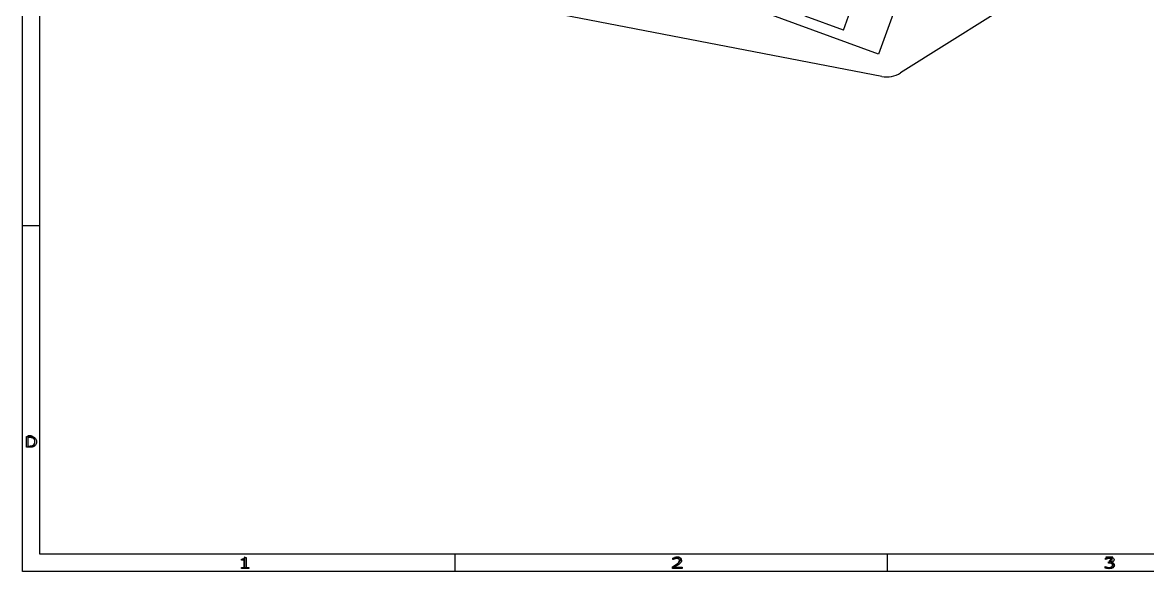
# Model space of a CAD drawing. Header units: millimetres. Extents: x 0 to 277, y 107 to 297.
# Drawn here: x 0.1 to 130.2, y 106.9 to 170.4 of the extents above; entities that cross this region are included whole.
import ezdxf

# ---------------------------------------------------------------- set-up
doc = ezdxf.new("R2010")
doc.units = ezdxf.units.MM
doc.layers.add('Layer_1', color=7, linetype='CONTINUOUS')

msp = doc.modelspace()

# ---------------------------------------------------------------- linework, layer by layer
at = {"layer": 'Layer_1', "color": 7}
for points in [[(0.075, 296.925), (277.0772, 296.925), (277.0772, 106.9178), (0.075, 106.9178)], [(0.075, 296.925), (277.0772, 296.925), (277.0772, 106.9178), (0.075, 106.9178)], [(0.075, 296.925), (277.0772, 296.925), (277.0772, 106.9178), (0.075, 106.9178)], [(2.075, 294.925), (275.0772, 294.925), (275.0772, 108.9178), (2.075, 108.9178)], [(2.075, 294.925), (275.0772, 294.925), (275.0772, 108.9178), (2.075, 108.9178)], [(2.075, 294.925), (275.0772, 294.925), (275.0772, 108.9178), (2.075, 108.9178)], [(103.8295, 179.8809), (99.0413, 166.7252), (85.8856, 171.5135), (90.6738, 184.6692)], [(0.7345, 121.3314), (0.7345, 122.6314), (1.044, 122.6314), (1.2298, 122.5695), (1.3536, 122.4457), (1.4155, 122.3219), (1.4774, 122.0743), (1.4774, 121.8885), (1.4155, 121.6409), (1.3536, 121.5171), (1.2298, 121.3933), (1.044, 121.3314)], [(0.7345, 121.3314), (0.7345, 122.6314), (1.044, 122.6314), (1.2298, 122.5695), (1.3536, 122.4457), (1.4155, 122.3219), (1.4774, 122.0743), (1.4774, 121.8885), (1.4155, 121.6409), (1.3536, 121.5171), (1.2298, 121.3933), (1.044, 121.3314)], [(0.7345, 121.3314), (0.7345, 122.6314), (1.044, 122.6314), (1.2298, 122.5695), (1.3536, 122.4457), (1.4155, 122.3219), (1.4774, 122.0743), (1.4774, 121.8885), (1.4155, 121.6409), (1.3536, 121.5171), (1.2298, 121.3933), (1.044, 121.3314)], [(1.511238, 121.90682)], [(1.511238, 121.90682)], [(1.511238, 121.90682)], [(1.706689, 121.90381)], [(1.706689, 121.90381)], [(1.706689, 121.90381)]]:
    msp.add_lwpolyline(points, close=True, dxfattribs=at)
for points in [[(99.4485, 164.1388), (15.0423, 180.4445)], [(117.3655, 174.4453), (101.6141, 164.5444)], [(94.9967, 169.5009), (90.5802, 171.1084)], [(94.9967, 169.5009), (95.7834, 171.6622)], [(0.075, 146.925), (2.075, 146.925)], [(0.075, 146.925), (2.075, 146.925)], [(0.075, 146.925), (2.075, 146.925)], [(0.873875, 121.27502), (0.518844, 121.27502), (0.518844, 122.53521), (0.870098, 122.53521)], [(0.873875, 121.27502), (0.518844, 121.27502), (0.518844, 122.53521), (0.870098, 122.53521)], [(0.873875, 121.27502), (0.518844, 121.27502), (0.518844, 122.53521), (0.870098, 122.53521)], [(0.881431, 122.39177), (0.705804, 122.39177), (0.705804, 121.41932), (0.881431, 121.41932)], [(0.881431, 122.39177), (0.705804, 122.39177), (0.705804, 121.41932), (0.881431, 121.41932)], [(0.881431, 122.39177), (0.705804, 122.39177), (0.705804, 121.41932), (0.881431, 121.41932)], [(26.263986, 107.2678), (25.379925, 107.2678), (25.379925, 107.39645), (25.719948, 107.39645), (25.719948, 108.24109), (25.379925, 108.24109), (25.379925, 108.35619)], [(26.263986, 107.2678), (25.379925, 107.2678), (25.379925, 107.39645), (25.719948, 107.39645), (25.719948, 108.24109), (25.379925, 108.24109), (25.379925, 108.35619)], [(26.263986, 107.2678), (25.379925, 107.2678), (25.379925, 107.39645), (25.719948, 107.39645), (25.719948, 108.24109), (25.379925, 108.24109), (25.379925, 108.35619)], [(25.7927, 107.3242), (25.7927, 108.6242), (25.6689, 108.4385), (25.5451, 108.3147), (25.4213, 108.2528)], [(25.7927, 107.3242), (25.7927, 108.6242), (25.6689, 108.4385), (25.5451, 108.3147), (25.4213, 108.2528)], [(25.7927, 107.3242), (25.7927, 108.6242), (25.6689, 108.4385), (25.5451, 108.3147), (25.4213, 108.2528)], [(25.760526, 108.53169), (25.930538, 108.53169), (25.930538, 107.39591), (26.26398, 107.39591), (26.263986, 107.2678)], [(25.760526, 108.53169), (25.930538, 108.53169), (25.930538, 107.39591), (26.26398, 107.39591), (26.263986, 107.2678)], [(25.760526, 108.53169), (25.930538, 108.53169), (25.930538, 107.39591), (26.26398, 107.39591), (26.263986, 107.2678)], [(50.075, 108.9178), (50.075, 106.9178)], [(50.075, 108.9178), (50.075, 106.9178)], [(50.075, 108.9178), (50.075, 106.9178)], [(75.303146, 108.29786), (75.292176, 108.29786), (75.292176, 108.47559)], [(75.303146, 108.29786), (75.292176, 108.29786), (75.292176, 108.47559)], [(75.303146, 108.29786), (75.292176, 108.29786), (75.292176, 108.47559)], [(75.4213, 108.5004), (75.4832, 108.5623), (75.607, 108.6242), (75.9165, 108.6242), (76.0404, 108.5623), (76.1023, 108.5004), (76.1642, 108.3766), (76.1642, 108.2528), (76.1023, 108.0671), (75.3594, 107.3242), (76.1642, 107.3242)], [(75.4213, 108.5004), (75.4832, 108.5623), (75.607, 108.6242), (75.9165, 108.6242), (76.0404, 108.5623), (76.1023, 108.5004), (76.1642, 108.3766), (76.1642, 108.2528), (76.1023, 108.0671), (75.3594, 107.3242), (76.1642, 107.3242)], [(75.4213, 108.5004), (75.4832, 108.5623), (75.607, 108.6242), (75.9165, 108.6242), (76.0404, 108.5623), (76.1023, 108.5004), (76.1642, 108.3766), (76.1642, 108.2528), (76.1023, 108.0671), (75.3594, 107.3242), (76.1642, 107.3242)], [(100.075, 108.9178), (100.075, 106.9178)], [(100.075, 108.9178), (100.075, 106.9178)], [(100.075, 108.9178), (100.075, 106.9178)], [(125.31631, 108.29756), (125.30531, 108.29756), (125.30531, 108.47444)], [(125.31631, 108.29756), (125.30531, 108.29756), (125.30531, 108.47444)], [(125.31631, 108.29756), (125.30531, 108.29756), (125.30531, 108.47444)], [(125.3594, 108.6242), (126.1642, 108.6242), (125.7308, 108.129), (125.9165, 108.129), (126.0404, 108.0671), (126.1023, 108.0051), (126.1642, 107.8813), (126.1642, 107.5718), (126.1023, 107.448), (126.0404, 107.3861), (125.9165, 107.3242), (125.5451, 107.3242), (125.4213, 107.3861), (125.3594, 107.448)], [(125.3594, 108.6242), (126.1642, 108.6242), (125.7308, 108.129), (125.9165, 108.129), (126.0404, 108.0671), (126.1023, 108.0051), (126.1642, 107.8813), (126.1642, 107.5718), (126.1023, 107.448), (126.0404, 107.3861), (125.9165, 107.3242), (125.5451, 107.3242), (125.4213, 107.3861), (125.3594, 107.448)], [(125.3594, 108.6242), (126.1642, 108.6242), (125.7308, 108.129), (125.9165, 108.129), (126.0404, 108.0671), (126.1023, 108.0051), (126.1642, 107.8813), (126.1642, 107.5718), (126.1023, 107.448), (126.0404, 107.3861), (125.9165, 107.3242), (125.5451, 107.3242), (125.4213, 107.3861), (125.3594, 107.448)], [(125.73416, 107.88155), (125.63546, 107.88155), (125.63546, 108.02204), (125.71226, 108.02204)], [(125.73416, 107.88155), (125.63546, 107.88155), (125.63546, 108.02204), (125.71226, 108.02204)], [(125.73416, 107.88155), (125.63546, 107.88155), (125.63546, 108.02204), (125.71226, 108.02204)], [(26.1642, 107.3242), (25.4213, 107.3242)], [(26.1642, 107.3242), (25.4213, 107.3242)], [(26.1642, 107.3242), (25.4213, 107.3242)], [(76.357219, 107.2678), (75.251593, 107.2678), (75.251593, 107.44469)], [(76.357219, 107.2678), (75.251593, 107.2678), (75.251593, 107.44469)], [(76.357219, 107.2678), (75.251593, 107.2678), (75.251593, 107.44469)], [(75.478643, 107.41263), (76.357221, 107.41263), (76.357219, 107.2678)], [(75.478643, 107.41263), (76.357221, 107.41263), (76.357219, 107.2678)], [(75.478643, 107.41263), (76.357221, 107.41263), (76.357219, 107.2678)], [(125.2581, 107.32123), (125.2581, 107.49812), (125.2746, 107.49812)], [(125.2581, 107.32123), (125.2581, 107.49812), (125.2746, 107.49812)], [(125.2581, 107.32123), (125.2581, 107.49812), (125.2746, 107.49812)], [(125.97772, 107.96832), (125.97772, 107.95652)], [(125.97772, 107.96832), (125.97772, 107.95652)], [(125.97772, 107.96832), (125.97772, 107.95652)], [(126.21354, 107.87442), (126.21353, 107.87463)], [(126.21354, 107.87442), (126.21353, 107.87463)], [(126.21354, 107.87442), (126.21353, 107.87463)]]:
    msp.add_lwpolyline(points, dxfattribs=at)
for points in [[(99.4485, 164.1388), (100.195682, 163.994456), (100.969798, 164.139442), (101.6141, 164.5444)], [(0.870098, 122.53521), (1.007327, 122.53521), (1.116228, 122.526177), (1.196803, 122.50811)], [(0.870098, 122.53521), (1.007327, 122.53521), (1.116228, 122.526177), (1.196803, 122.50811)], [(0.870098, 122.53521), (1.007327, 122.53521), (1.116228, 122.526177), (1.196803, 122.50811)], [(1.105214, 122.37487), (1.042894, 122.386137), (0.9683, 122.39177), (0.881431, 122.39177)], [(1.105214, 122.37487), (1.042894, 122.386137), (0.9683, 122.39177), (0.881431, 122.39177)], [(1.105214, 122.37487), (1.042894, 122.386137), (0.9683, 122.39177), (0.881431, 122.39177)], [(1.281786, 122.31647), (1.226393, 122.34467), (1.167535, 122.364137), (1.105214, 122.37487)], [(1.281786, 122.31647), (1.226393, 122.34467), (1.167535, 122.364137), (1.105214, 122.37487)], [(1.281786, 122.31647), (1.226393, 122.34467), (1.167535, 122.364137), (1.105214, 122.37487)], [(1.196803, 122.50811), (1.278007, 122.490643), (1.346621, 122.466377), (1.402646, 122.43531)], [(1.196803, 122.50811), (1.278007, 122.490643), (1.346621, 122.466377), (1.402646, 122.43531)], [(1.196803, 122.50811), (1.278007, 122.490643), (1.346621, 122.466377), (1.402646, 122.43531)], [(1.453636, 122.15651), (1.415236, 122.224217), (1.357953, 122.277537), (1.281786, 122.31647)], [(1.453636, 122.15651), (1.415236, 122.224217), (1.357953, 122.277537), (1.281786, 122.31647)], [(1.453636, 122.15651), (1.415236, 122.224217), (1.357953, 122.277537), (1.281786, 122.31647)], [(1.402646, 122.43531), (1.498328, 122.38171), (1.572922, 122.310333), (1.626429, 122.22118)], [(1.402646, 122.43531), (1.498328, 122.38171), (1.572922, 122.310333), (1.626429, 122.22118)], [(1.402646, 122.43531), (1.498328, 122.38171), (1.572922, 122.310333), (1.626429, 122.22118)], [(1.185472, 121.29872), (1.106786, 121.28292), (1.00292, 121.27502), (0.873875, 121.27502)], [(1.185472, 121.29872), (1.106786, 121.28292), (1.00292, 121.27502), (0.873875, 121.27502)], [(1.185472, 121.29872), (1.106786, 121.28292), (1.00292, 121.27502), (0.873875, 121.27502)], [(0.881431, 121.41932), (0.971448, 121.41932), (1.04982, 121.425253), (1.116545, 121.43712)], [(0.881431, 121.41932), (0.971448, 121.41932), (1.04982, 121.425253), (1.116545, 121.43712)], [(0.881431, 121.41932), (0.971448, 121.41932), (1.04982, 121.425253), (1.116545, 121.43712)], [(1.116545, 121.43712), (1.1839, 121.448987), (1.24559, 121.470987), (1.301615, 121.50312)], [(1.116545, 121.43712), (1.1839, 121.448987), (1.24559, 121.470987), (1.301615, 121.50312)], [(1.116545, 121.43712), (1.1839, 121.448987), (1.24559, 121.470987), (1.301615, 121.50312)], [(1.400757, 121.37572), (1.33655, 121.340187), (1.264789, 121.31452), (1.185472, 121.29872)], [(1.400757, 121.37572), (1.33655, 121.340187), (1.264789, 121.31452), (1.185472, 121.29872)], [(1.400757, 121.37572), (1.33655, 121.340187), (1.264789, 121.31452), (1.185472, 121.29872)], [(1.301615, 121.50312), (1.371488, 121.543187), (1.423736, 121.595943), (1.458358, 121.66139)], [(1.301615, 121.50312), (1.371488, 121.543187), (1.423736, 121.595943), (1.458358, 121.66139)], [(1.301615, 121.50312), (1.371488, 121.543187), (1.423736, 121.595943), (1.458358, 121.66139)], [(1.622652, 121.59238), (1.567259, 121.499287), (1.493294, 121.427067), (1.400757, 121.37572)], [(1.622652, 121.59238), (1.567259, 121.499287), (1.493294, 121.427067), (1.400757, 121.37572)], [(1.622652, 121.59238), (1.567259, 121.499287), (1.493294, 121.427067), (1.400757, 121.37572)], [(1.511236, 121.90684), (1.511236, 122.00558), (1.492036, 122.088803), (1.453636, 122.15651)], [(1.511236, 121.90684), (1.511236, 122.00558), (1.492036, 122.088803), (1.453636, 122.15651)], [(1.511236, 121.90684), (1.511236, 122.00558), (1.492036, 122.088803), (1.453636, 122.15651)], [(1.458358, 121.66139), (1.493611, 121.726857), (1.511238, 121.808667), (1.511238, 121.90682)], [(1.458358, 121.66139), (1.493611, 121.726857), (1.511238, 121.808667), (1.511238, 121.90682)], [(1.458358, 121.66139), (1.493611, 121.726857), (1.511238, 121.808667), (1.511238, 121.90682)], [(1.706692, 121.90384), (1.706692, 121.7893), (1.678679, 121.68548), (1.622652, 121.59238)], [(1.706692, 121.90384), (1.706692, 121.7893), (1.678679, 121.68548), (1.622652, 121.59238)], [(1.706692, 121.90384), (1.706692, 121.7893), (1.678679, 121.68548), (1.622652, 121.59238)], [(1.626429, 122.22118), (1.679936, 122.132033), (1.706689, 122.026243), (1.706689, 121.90381)], [(1.626429, 122.22118), (1.679936, 122.132033), (1.706689, 122.026243), (1.706689, 121.90381)], [(1.626429, 122.22118), (1.679936, 122.132033), (1.706689, 122.026243), (1.706689, 121.90381)], [(25.379925, 108.35619), (25.425992, 108.35619), (25.47535, 108.358857), (25.527999, 108.36419)], [(25.379925, 108.35619), (25.425992, 108.35619), (25.47535, 108.358857), (25.527999, 108.36419)], [(25.379925, 108.35619), (25.425992, 108.35619), (25.47535, 108.358857), (25.527999, 108.36419)], [(25.527999, 108.36419), (25.580646, 108.37019), (25.620498, 108.378923), (25.647556, 108.39039)], [(25.527999, 108.36419), (25.580646, 108.37019), (25.620498, 108.378923), (25.647556, 108.39039)], [(25.527999, 108.36419), (25.580646, 108.37019), (25.620498, 108.378923), (25.647556, 108.39039)], [(25.647556, 108.39039), (25.681189, 108.404523), (25.707513, 108.42229), (25.726526, 108.44369)], [(25.647556, 108.39039), (25.681189, 108.404523), (25.707513, 108.42229), (25.726526, 108.44369)], [(25.647556, 108.39039), (25.681189, 108.404523), (25.707513, 108.42229), (25.726526, 108.44369)], [(25.726526, 108.44369), (25.746273, 108.46569), (25.757606, 108.495023), (25.760526, 108.53169)], [(25.726526, 108.44369), (25.746273, 108.46569), (25.757606, 108.495023), (25.760526, 108.53169)], [(25.726526, 108.44369), (25.746273, 108.46569), (25.757606, 108.495023), (25.760526, 108.53169)], [(75.292176, 108.47559), (75.344096, 108.495323), (75.413198, 108.51339), (75.499481, 108.52979)], [(75.292176, 108.47559), (75.344096, 108.495323), (75.413198, 108.51339), (75.499481, 108.52979)], [(75.292176, 108.47559), (75.344096, 108.495323), (75.413198, 108.51339), (75.499481, 108.52979)], [(75.530194, 108.38076), (75.452683, 108.362693), (75.377001, 108.33506), (75.303146, 108.29786)], [(75.530194, 108.38076), (75.452683, 108.362693), (75.377001, 108.33506), (75.303146, 108.29786)], [(75.530194, 108.38076), (75.452683, 108.362693), (75.377001, 108.33506), (75.303146, 108.29786)], [(75.499481, 108.52979), (75.586498, 108.54619), (75.67059, 108.55439), (75.751757, 108.55439)], [(75.499481, 108.52979), (75.586498, 108.54619), (75.67059, 108.55439), (75.751757, 108.55439)], [(75.499481, 108.52979), (75.586498, 108.54619), (75.67059, 108.55439), (75.751757, 108.55439)], [(75.746274, 108.40786), (75.679734, 108.40786), (75.607707, 108.398827), (75.530194, 108.38076)], [(75.746274, 108.40786), (75.679734, 108.40786), (75.607707, 108.398827), (75.530194, 108.38076)], [(75.746274, 108.40786), (75.679734, 108.40786), (75.607707, 108.398827), (75.530194, 108.38076)], [(75.698011, 107.74852), (75.838408, 107.853467), (75.934566, 107.93669), (75.986483, 107.99819)], [(75.698011, 107.74852), (75.838408, 107.853467), (75.934566, 107.93669), (75.986483, 107.99819)], [(75.698011, 107.74852), (75.838408, 107.853467), (75.934566, 107.93669), (75.986483, 107.99819)], [(75.979903, 108.35196), (75.92433, 108.389227), (75.846453, 108.40786), (75.746274, 108.40786)], [(75.979903, 108.35196), (75.92433, 108.389227), (75.846453, 108.40786), (75.746274, 108.40786)], [(75.979903, 108.35196), (75.92433, 108.389227), (75.846453, 108.40786), (75.746274, 108.40786)], [(75.751757, 108.55439), (75.91921, 108.55439), (76.050466, 108.523057), (76.145527, 108.46039)], [(75.751757, 108.55439), (75.91921, 108.55439), (76.050466, 108.523057), (76.145527, 108.46039)], [(75.751757, 108.55439), (75.91921, 108.55439), (76.050466, 108.523057), (76.145527, 108.46039)], [(76.064363, 108.19878), (76.064363, 108.264247), (76.03621, 108.315307), (75.979903, 108.35196)], [(76.064363, 108.19878), (76.064363, 108.264247), (76.03621, 108.315307), (75.979903, 108.35196)], [(76.064363, 108.19878), (76.064363, 108.264247), (76.03621, 108.315307), (75.979903, 108.35196)], [(75.986483, 107.99819), (76.038403, 108.060257), (76.064363, 108.12712), (76.064363, 108.19878)], [(75.986483, 107.99819), (76.038403, 108.060257), (76.064363, 108.12712), (76.064363, 108.19878)], [(75.986483, 107.99819), (76.038403, 108.060257), (76.064363, 108.12712), (76.064363, 108.19878)], [(76.145527, 108.46039), (76.240587, 108.398323), (76.288117, 108.313973), (76.288117, 108.20734)], [(76.145527, 108.46039), (76.240587, 108.398323), (76.288117, 108.313973), (76.288117, 108.20734)], [(76.145527, 108.46039), (76.240587, 108.398323), (76.288117, 108.313973), (76.288117, 108.20734)], [(76.263987, 108.07277), (76.248634, 108.03157), (76.2256, 107.992357), (76.194887, 107.95513)], [(76.263987, 108.07277), (76.248634, 108.03157), (76.2256, 107.992357), (76.194887, 107.95513)], [(76.263987, 108.07277), (76.248634, 108.03157), (76.2256, 107.992357), (76.194887, 107.95513)], [(76.288117, 108.20734), (76.288117, 108.159407), (76.280074, 108.11455), (76.263987, 108.07277)], [(76.288117, 108.20734), (76.288117, 108.159407), (76.280074, 108.11455), (76.263987, 108.07277)], [(76.288117, 108.20734), (76.288117, 108.159407), (76.280074, 108.11455), (76.263987, 108.07277)], [(125.30531, 108.47444), (125.357243, 108.494173), (125.426343, 108.51224), (125.51261, 108.52864)], [(125.30531, 108.47444), (125.357243, 108.494173), (125.426343, 108.51224), (125.51261, 108.52864)], [(125.30531, 108.47444), (125.357243, 108.494173), (125.426343, 108.51224), (125.51261, 108.52864)], [(125.53787, 108.37876), (125.45963, 108.35956), (125.385777, 108.332493), (125.31631, 108.29756)], [(125.53787, 108.37876), (125.45963, 108.35956), (125.385777, 108.332493), (125.31631, 108.29756)], [(125.53787, 108.37876), (125.45963, 108.35956), (125.385777, 108.332493), (125.31631, 108.29756)], [(125.51261, 108.52864), (125.59963, 108.545573), (125.683723, 108.55404), (125.76489, 108.55404)], [(125.51261, 108.52864), (125.59963, 108.545573), (125.683723, 108.55404), (125.76489, 108.55404)], [(125.51261, 108.52864), (125.59963, 108.545573), (125.683723, 108.55404), (125.76489, 108.55404)], [(125.75943, 108.40756), (125.689963, 108.40756), (125.61611, 108.39796), (125.53787, 108.37876)], [(125.75943, 108.40756), (125.689963, 108.40756), (125.61611, 108.39796), (125.53787, 108.37876)], [(125.75943, 108.40756), (125.689963, 108.40756), (125.61611, 108.39796), (125.53787, 108.37876)], [(125.71226, 108.02204), (125.823407, 108.02204), (125.911887, 108.039807), (125.9777, 108.07534)], [(125.71226, 108.02204), (125.823407, 108.02204), (125.911887, 108.039807), (125.9777, 108.07534)], [(125.71226, 108.02204), (125.823407, 108.02204), (125.911887, 108.039807), (125.9777, 108.07534)], [(125.88119, 108.39956), (125.84539, 108.404893), (125.804803, 108.40756), (125.75943, 108.40756)], [(125.88119, 108.39956), (125.84539, 108.404893), (125.804803, 108.40756), (125.75943, 108.40756)], [(125.88119, 108.39956), (125.84539, 108.404893), (125.804803, 108.40756), (125.75943, 108.40756)], [(125.76489, 108.55404), (125.844597, 108.55404), (125.914793, 108.548407), (125.97548, 108.53714)], [(125.76489, 108.55404), (125.844597, 108.55404), (125.914793, 108.548407), (125.97548, 108.53714)], [(125.76489, 108.55404), (125.844597, 108.55404), (125.914793, 108.548407), (125.97548, 108.53714)], [(125.9821, 108.36906), (125.950633, 108.383727), (125.916997, 108.393893), (125.88119, 108.39956)], [(125.9821, 108.36906), (125.950633, 108.383727), (125.916997, 108.393893), (125.88119, 108.39956)], [(125.9821, 108.36906), (125.950633, 108.383727), (125.916997, 108.393893), (125.88119, 108.39956)], [(125.97548, 108.53714), (126.036147, 108.525873), (126.09099, 108.507807), (126.14001, 108.48294)], [(125.97548, 108.53714), (126.036147, 108.525873), (126.09099, 108.507807), (126.14001, 108.48294)], [(125.97548, 108.53714), (126.036147, 108.525873), (126.09099, 108.507807), (126.14001, 108.48294)], [(125.9777, 108.07534), (126.044233, 108.111473), (126.0775, 108.163947), (126.0775, 108.23276)], [(125.9777, 108.07534), (126.044233, 108.111473), (126.0775, 108.163947), (126.0775, 108.23276)], [(125.9777, 108.07534), (126.044233, 108.111473), (126.0775, 108.163947), (126.0775, 108.23276)], [(126.20367, 108.06652), (126.14007, 108.014587), (126.064753, 107.981853), (125.97772, 107.96832)], [(126.20367, 108.06652), (126.14007, 108.014587), (126.064753, 107.981853), (125.97772, 107.96832)], [(126.20367, 108.06652), (126.14007, 108.014587), (126.064753, 107.981853), (125.97772, 107.96832)], [(126.0523, 108.31236), (126.0355, 108.335493), (126.0121, 108.354393), (125.9821, 108.36906)], [(126.0523, 108.31236), (126.0355, 108.335493), (126.0121, 108.354393), (125.9821, 108.36906)], [(126.0523, 108.31236), (126.0355, 108.335493), (126.0121, 108.354393), (125.9821, 108.36906)], [(126.0775, 108.23276), (126.0775, 108.263227), (126.0691, 108.28976), (126.0523, 108.31236)], [(126.0775, 108.23276), (126.0775, 108.263227), (126.0691, 108.28976), (126.0523, 108.31236)], [(126.0775, 108.23276), (126.0775, 108.263227), (126.0691, 108.28976), (126.0523, 108.31236)], [(126.14001, 108.48294), (126.192677, 108.455873), (126.23253, 108.42314), (126.25957, 108.38474)], [(126.14001, 108.48294), (126.192677, 108.455873), (126.23253, 108.42314), (126.25957, 108.38474)], [(126.14001, 108.48294), (126.192677, 108.455873), (126.23253, 108.42314), (126.25957, 108.38474)], [(126.30017, 108.25017), (126.30017, 108.18021), (126.268003, 108.118993), (126.20367, 108.06652)], [(126.30017, 108.25017), (126.30017, 108.18021), (126.268003, 108.118993), (126.20367, 108.06652)], [(126.30017, 108.25017), (126.30017, 108.18021), (126.268003, 108.118993), (126.20367, 108.06652)], [(126.25957, 108.38474), (126.286637, 108.346407), (126.30017, 108.30155), (126.30017, 108.25017)], [(126.25957, 108.38474), (126.286637, 108.346407), (126.30017, 108.30155), (126.30017, 108.25017)], [(126.25957, 108.38474), (126.286637, 108.346407), (126.30017, 108.30155), (126.30017, 108.25017)], [(75.251593, 107.44469), (75.328372, 107.49549), (75.405152, 107.54627), (75.481932, 107.59703)], [(75.251593, 107.44469), (75.328372, 107.49549), (75.405152, 107.54627), (75.481932, 107.59703)], [(75.251593, 107.44469), (75.328372, 107.49549), (75.405152, 107.54627), (75.481932, 107.59703)], [(75.712272, 107.56666), (75.628911, 107.511393), (75.551035, 107.46005), (75.478643, 107.41263)], [(75.712272, 107.56666), (75.628911, 107.511393), (75.551035, 107.46005), (75.478643, 107.41263)], [(75.712272, 107.56666), (75.628911, 107.511393), (75.551035, 107.46005), (75.478643, 107.41263)], [(75.481932, 107.59703), (75.559443, 107.64783), (75.631469, 107.698327), (75.698011, 107.74852)], [(75.481932, 107.59703), (75.559443, 107.64783), (75.631469, 107.698327), (75.698011, 107.74852)], [(75.481932, 107.59703), (75.559443, 107.64783), (75.631469, 107.698327), (75.698011, 107.74852)], [(75.954676, 107.73931), (75.876434, 107.680043), (75.795633, 107.622493), (75.712272, 107.56666)], [(75.954676, 107.73931), (75.876434, 107.680043), (75.795633, 107.622493), (75.712272, 107.56666)], [(75.954676, 107.73931), (75.876434, 107.680043), (75.795633, 107.622493), (75.712272, 107.56666)], [(76.093977, 107.85188), (76.05595, 107.818013), (76.009517, 107.78049), (75.954676, 107.73931)], [(76.093977, 107.85188), (76.05595, 107.818013), (76.009517, 107.78049), (75.954676, 107.73931)], [(76.093977, 107.85188), (76.05595, 107.818013), (76.009517, 107.78049), (75.954676, 107.73931)], [(76.194887, 107.95513), (76.166367, 107.92013), (76.13273, 107.885713), (76.093977, 107.85188)], [(76.194887, 107.95513), (76.166367, 107.92013), (76.13273, 107.885713), (76.093977, 107.85188)], [(76.194887, 107.95513), (76.166367, 107.92013), (76.13273, 107.885713), (76.093977, 107.85188)], [(125.47418, 107.26703), (125.386433, 107.283363), (125.314407, 107.30143), (125.2581, 107.32123)], [(125.47418, 107.26703), (125.386433, 107.283363), (125.314407, 107.30143), (125.2581, 107.32123)], [(125.47418, 107.26703), (125.386433, 107.283363), (125.314407, 107.30143), (125.2581, 107.32123)], [(125.2746, 107.49812), (125.336733, 107.46652), (125.409857, 107.440287), (125.49397, 107.41942)], [(125.2746, 107.49812), (125.336733, 107.46652), (125.409857, 107.440287), (125.49397, 107.41942)], [(125.2746, 107.49812), (125.336733, 107.46652), (125.409857, 107.440287), (125.49397, 107.41942)], [(125.74182, 107.24163), (125.651147, 107.24163), (125.561933, 107.250097), (125.47418, 107.26703)], [(125.74182, 107.24163), (125.651147, 107.24163), (125.561933, 107.250097), (125.47418, 107.26703)], [(125.74182, 107.24163), (125.651147, 107.24163), (125.561933, 107.250097), (125.47418, 107.26703)], [(125.49397, 107.41942), (125.578057, 107.398553), (125.659223, 107.38812), (125.73747, 107.38812)], [(125.49397, 107.41942), (125.578057, 107.398553), (125.659223, 107.38812), (125.73747, 107.38812)], [(125.49397, 107.41942), (125.578057, 107.398553), (125.659223, 107.38812), (125.73747, 107.38812)], [(125.88552, 107.87135), (125.83872, 107.87815), (125.788267, 107.88155), (125.73416, 107.88155)], [(125.88552, 107.87135), (125.83872, 107.87815), (125.788267, 107.88155), (125.73416, 107.88155)], [(125.88552, 107.87135), (125.83872, 107.87815), (125.788267, 107.88155), (125.73416, 107.88155)], [(125.73747, 107.38812), (125.783537, 107.38812), (125.83253, 107.394053), (125.88445, 107.40592)], [(125.73747, 107.38812), (125.783537, 107.38812), (125.83253, 107.394053), (125.88445, 107.40592)], [(125.73747, 107.38812), (125.783537, 107.38812), (125.83253, 107.394053), (125.88445, 107.40592)], [(125.98532, 107.26953), (125.91146, 107.25093), (125.830293, 107.24163), (125.74182, 107.24163)], [(125.98532, 107.26953), (125.91146, 107.25093), (125.830293, 107.24163), (125.74182, 107.24163)], [(125.98532, 107.26953), (125.91146, 107.25093), (125.830293, 107.24163), (125.74182, 107.24163)], [(125.88445, 107.40592), (125.936383, 107.417787), (125.978427, 107.435287), (126.01058, 107.45842)], [(125.88445, 107.40592), (125.936383, 107.417787), (125.978427, 107.435287), (126.01058, 107.45842)], [(125.88445, 107.40592), (125.936383, 107.417787), (125.978427, 107.435287), (126.01058, 107.45842)], [(126.00508, 107.83585), (125.972147, 107.853317), (125.932293, 107.86515), (125.88552, 107.87135)], [(126.00508, 107.83585), (125.972147, 107.853317), (125.932293, 107.86515), (125.88552, 107.87135)], [(126.00508, 107.83585), (125.972147, 107.853317), (125.932293, 107.86515), (125.88552, 107.87135)], [(125.97772, 107.95652), (126.012787, 107.951853), (126.053003, 107.942253), (126.09837, 107.92772)], [(125.97772, 107.95652), (126.012787, 107.951853), (126.053003, 107.942253), (126.09837, 107.92772)], [(125.97772, 107.95652), (126.012787, 107.951853), (126.053003, 107.942253), (126.09837, 107.92772)], [(126.17946, 107.35753), (126.124593, 107.317997), (126.05988, 107.288663), (125.98532, 107.26953)], [(126.17946, 107.35753), (126.124593, 107.317997), (126.05988, 107.288663), (125.98532, 107.26953)], [(126.17946, 107.35753), (126.124593, 107.317997), (126.05988, 107.288663), (125.98532, 107.26953)], [(126.08188, 107.76565), (126.063613, 107.795583), (126.038013, 107.818983), (126.00508, 107.83585)], [(126.08188, 107.76565), (126.063613, 107.795583), (126.038013, 107.818983), (126.00508, 107.83585)], [(126.08188, 107.76565), (126.063613, 107.795583), (126.038013, 107.818983), (126.00508, 107.83585)], [(126.01058, 107.45842), (126.044247, 107.48322), (126.069113, 107.510587), (126.08518, 107.54052)], [(126.01058, 107.45842), (126.044247, 107.48322), (126.069113, 107.510587), (126.08518, 107.54052)], [(126.01058, 107.45842), (126.044247, 107.48322), (126.069113, 107.510587), (126.08518, 107.54052)], [(126.11038, 107.65393), (126.11038, 107.699063), (126.10088, 107.736303), (126.08188, 107.76565)], [(126.11038, 107.65393), (126.11038, 107.699063), (126.10088, 107.736303), (126.08188, 107.76565)], [(126.11038, 107.65393), (126.11038, 107.699063), (126.10088, 107.736303), (126.08188, 107.76565)], [(126.08518, 107.54052), (126.10198, 107.570453), (126.11038, 107.608257), (126.11038, 107.65393)], [(126.08518, 107.54052), (126.10198, 107.570453), (126.11038, 107.608257), (126.11038, 107.65393)], [(126.08518, 107.54052), (126.10198, 107.570453), (126.11038, 107.608257), (126.11038, 107.65393)], [(126.09837, 107.92772), (126.143703, 107.913587), (126.182093, 107.89582), (126.21354, 107.87442)], [(126.09837, 107.92772), (126.143703, 107.913587), (126.182093, 107.89582), (126.21354, 107.87442)], [(126.09837, 107.92772), (126.143703, 107.913587), (126.182093, 107.89582), (126.21354, 107.87442)], [(126.29353, 107.48278), (126.266463, 107.434847), (126.22844, 107.393097), (126.17946, 107.35753)], [(126.29353, 107.48278), (126.266463, 107.434847), (126.22844, 107.393097), (126.17946, 107.35753)], [(126.29353, 107.48278), (126.266463, 107.434847), (126.22844, 107.393097), (126.17946, 107.35753)], [(126.21353, 107.87463), (126.248597, 107.850363), (126.277463, 107.819897), (126.30013, 107.78323)], [(126.21353, 107.87463), (126.248597, 107.850363), (126.277463, 107.819897), (126.30013, 107.78323)], [(126.21353, 107.87463), (126.248597, 107.850363), (126.277463, 107.819897), (126.30013, 107.78323)], [(126.33413, 107.64105), (126.33413, 107.583517), (126.320597, 107.53076), (126.29353, 107.48278)], [(126.33413, 107.64105), (126.33413, 107.583517), (126.320597, 107.53076), (126.29353, 107.48278)], [(126.33413, 107.64105), (126.33413, 107.583517), (126.320597, 107.53076), (126.29353, 107.48278)], [(126.30013, 107.78323), (126.322797, 107.746563), (126.33413, 107.69917), (126.33413, 107.64105)], [(126.30013, 107.78323), (126.322797, 107.746563), (126.33413, 107.69917), (126.33413, 107.64105)], [(126.30013, 107.78323), (126.322797, 107.746563), (126.33413, 107.69917), (126.33413, 107.64105)]]:
    msp.add_open_spline(points, degree=3, dxfattribs=at)

doc.saveas('drawing.dxf')
